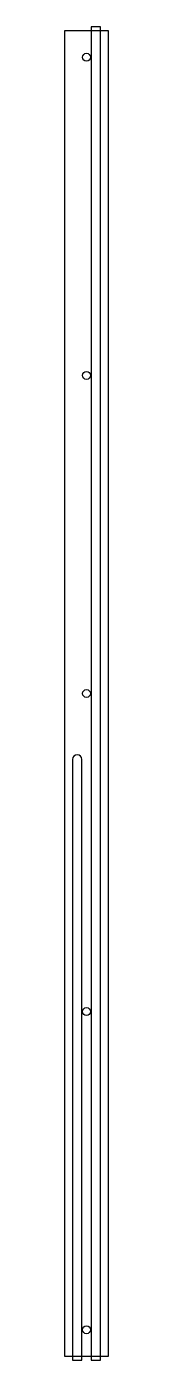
# Model space of a CAD drawing. Extents: x 0 to 33, y -3 to 998.
import ezdxf

# ---------------------------------------------------------------- set-up
doc = ezdxf.new("R2010")
doc.units = 0
doc.layers.get('0').update_dxf_attribs({"linetype": 'CONTINUOUS'})

msp = doc.modelspace()

# ---------------------------------------------------------------- linework, layer by layer
for points in [[(0, 0), (33, 0), (33, 995), (0, 995)], [(20, -3), (27, -3), (27, 998), (20, 998)]]:
    msp.add_lwpolyline(points, close=True)
msp.add_lwpolyline([(6, 448), (6, -3), (13, -3), (13, 448, 1)], format="xyb", close=True)
for centre in [(16.5, 975), (16.5, 736.25), (16.5, 497.5), (16.5, 258.75), (16.5, 20)]:
    msp.add_circle(centre, 3)

doc.saveas('drawing.dxf')
